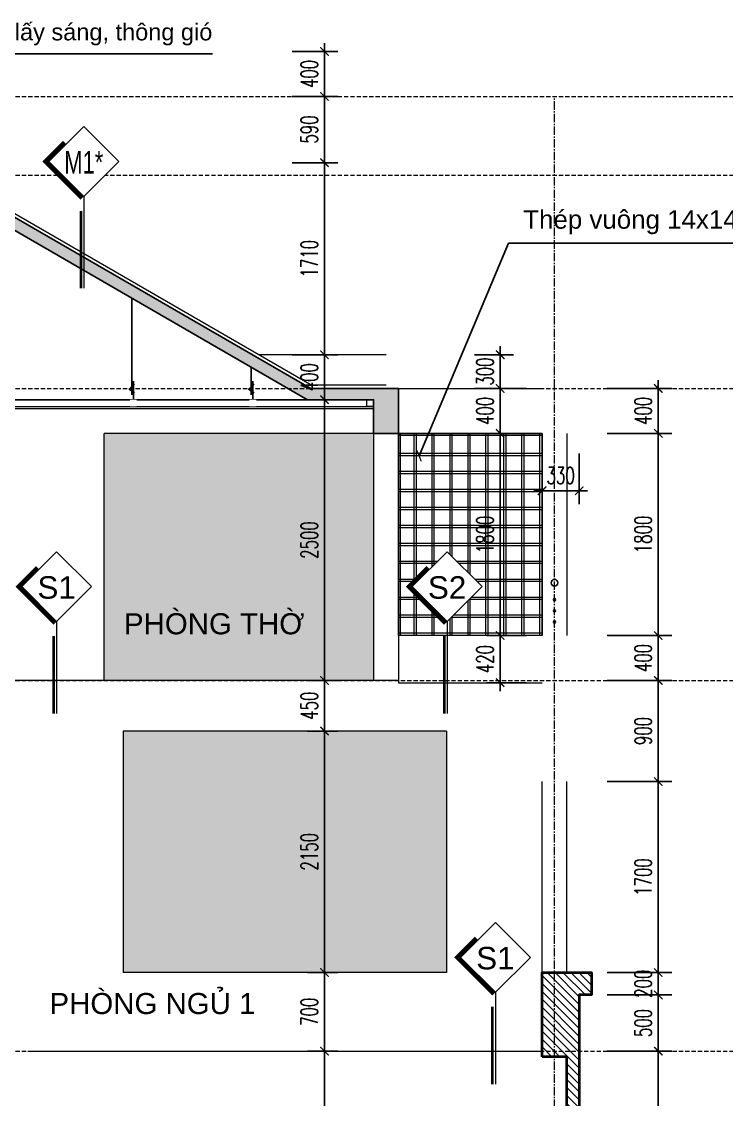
# Model space of a CAD drawing. Header units: millimetres. Extents: x -229618 to 2906, y -178063 to 96806.
# Drawn here: x -44688 to -38412, y -147935 to -138339 of the extents above; entities that cross this region are included whole.
import ezdxf
from ezdxf.enums import TextEntityAlignment as Align

# ---------------------------------------------------------------- set-up
doc = ezdxf.new("R2010")
doc.units = ezdxf.units.MM
doc.header["$LTSCALE"] = 200
doc.header["$MEASUREMENT"] = 0
doc.set_wipeout_variables(frame=1)
doc.header["$PDMODE"] = 3
doc.header["$PDSIZE"] = 50
doc.linetypes.add('CENTER2', pattern=[1.125, 0.75, -0.125, 0.125, -0.125])
doc.linetypes.add('DASHED2', pattern=[0.375, 0.25, -0.125])
doc.layers.get('0').update_dxf_attribs({"color": 95, "linetype": 'CONTINUOUS'})
doc.layers.get('DEFPOINTS').update_dxf_attribs({"linetype": 'CONTINUOUS'})
for name, color, linetype, lineweight in [('cat', 1, 'CONTINUOUS', 40), ('hatch', 250, 'CONTINUOUS', 5), ('nho', 252, 'CONTINUOUS', 15), ('thay', 7, 'CONTINUOUS', 18), ('tim', 18, 'CENTER2', 9)]:
    doc.layers.add(name, color=color, linetype=linetype, lineweight=lineweight)
for name, color, linetype in [('COT', 2, 'CONTINUOUS'), ('DIM', 251, 'CONTINUOUS'), ('Net manh', 251, 'CONTINUOUS'), ('TEXT', 33, 'CONTINUOUS')]:
    doc.layers.add(name, color=color, linetype=linetype)
doc.styles.add('Aria H iso', font='Vharial_0.ttf')
doc.styles.add('Arial iso', font='vnarial_0.ttf')
doc.styles.add('CHU HOA Day', font='Vharial_0.ttf')
doc.styles.add('Scale', font='vnsimli.shx', dxfattribs={"width": 0.65, "bigfont": 'bigfont.shx'})
doc.dimstyles.new('Scale', dxfattribs={"dimscale": 75, "dimtxt": 2, "dimasz": 1, "dimexe": 1.6, "dimexo": 0, "dimgap": 0.8, "dimtad": 1, "dimdec": 0, "dimzin": 0, "dimdsep": 46, "dimtxsty": 'Scale', "dimblk": 'ARCHTICK', "dimcen": 0.1, "dimdle": 1, "dimclrd": 256, "dimclre": 256, "dimclrt": 3, "dimadec": 0, "dimazin": 0, "dimtfac": 1, "dimtdec": 0, "dimtix": 1, "dimtmove": 2, "dimatfit": 3, "dimldrblk": 'ARCHTICK', "dimfxl": 0, "dimtolj": 1, "dimtzin": 0, "dimarcsym": 0})
pattern_1 = [(50, (-203061.24, -169465.87), (107.589027, -9.41282), [11.25, -123.75]), (355, (-203061.24, -169465.87), (-20.8127, 112.82882), [9, -99]), (100.4514, (-203052.27, -169466.66), (86.77641, 103.41593), [9.56103, -105.17132]), (46.1842, (-203061.24, -169435.87), (160.08616, -24.82785), [16.875, -185.625]), (96.6356, (-203047.9, -169437.94), (140.1994, 146.11768), [14.34154, -157.75695]), (351.1842, (-203061.24, -169435.87), (140.1993, 146.11779), [13.5, -148.5]), (21, (-203046.24, -169443.37), (89.53606, -60.392834), [11.25, -123.75]), (326, (-203046.24, -169443.37), (36.4973, 108.77251), [9, -99]), (71.4514, (-203038.78, -169448.41), (126.033394, 48.379575), [9.56103, -105.17132]), (37.5, (-203061.238, -169465.873), (1.823978, 49.934078), [0, -97.8, 0, -100.5, 0, -99.375]), (7.5, (-203061.24, -169465.873), (39.46043, 59.161757), [0, -57.3, 0, -95.55, 0, -37.875]), (327.5, (-203094.69, -169465.873), (80.073365, -3.383231), [0, -37.5, 0, -117, 0, -155.25]), (317.5, (-203109.69, -169465.87), (87.477925, 15.015747), [0, -48.75, 0, -77.7, 0, -110.25])]

# ---------------------------------------------------------------- blocks, each defined once
blk = doc.blocks.new('_ArchTick')
at = {"color": 0, "linetype": 'ByBlock', "const_width": 0.15}
blk.add_lwpolyline([(-0.5, -0.5), (0.5, 0.5)], dxfattribs=at)
blk = doc.blocks.new('*D223')
at = {"layer": 'DEFPOINTS', "color": 0, "linetype": 'Continuous'}
for p in [(-42140.9, -147504.9), (-41991.1, -147504.9), (-42140.9, -150804.9)]:
    blk.add_point(p, dxfattribs=at)
at = {"layer": 'DIM', "linetype": 'Continuous', "lineweight": -2}
for p, q in [((-41991.1, -150879.9), (-41991.1, -147429.9)), ((-42140.9, -147504.9), (-41871.1, -147504.9)), ((-42140.9, -150804.9), (-41871.1, -150804.9))]:
    blk.add_line(p, q, dxfattribs=at)
at = {"layer": 'DIM', "linetype": 'Continuous', "lineweight": -2, "xscale": 75, "yscale": 75, "zscale": 75}
for p, rotation in [((-41991.1, -147504.9), 90), ((-41991.1, -150804.9), 270)]:
    blk.add_blockref('_ArchTick', p, dxfattribs=dict(at, rotation=rotation))
at = {"layer": 'DIM', "color": 3, "linetype": 'Continuous', "insert": (-42126.1, -149154.9), "char_height": 150, "attachment_point": 5, "rotation": 90, "style": 'Scale'}
blk.add_mtext('\\A1;3300', dxfattribs=at)
blk = doc.blocks.new('*D224')
at = {"layer": 'DEFPOINTS', "color": 0, "linetype": 'Continuous'}
for p in [(-42140.9, -146804.9), (-41991.1, -146804.9), (-42140.9, -147504.9)]:
    blk.add_point(p, dxfattribs=at)
at = {"layer": 'DIM', "linetype": 'Continuous', "lineweight": -2}
for p, q in [((-42140.9, -146804.9), (-41871.1, -146804.9)), ((-41991.1, -147579.9), (-41991.1, -146729.9)), ((-42140.9, -147504.9), (-41871.1, -147504.9))]:
    blk.add_line(p, q, dxfattribs=at)
at = {"layer": 'DIM', "linetype": 'Continuous', "lineweight": -2, "xscale": 75, "yscale": 75, "zscale": 75}
for p, rotation in [((-41991.1, -146804.9), 90), ((-41991.1, -147504.9), 270)]:
    blk.add_blockref('_ArchTick', p, dxfattribs=dict(at, rotation=rotation))
at = {"layer": 'DIM', "color": 3, "linetype": 'Continuous', "insert": (-42126.1, -147154.9), "char_height": 150, "attachment_point": 5, "rotation": 90, "style": 'Scale'}
blk.add_mtext('\\A1;700', dxfattribs=at)
blk = doc.blocks.new('*D225')
at = {"layer": 'DEFPOINTS', "color": 0, "linetype": 'Continuous'}
for p in [(-42140.9, -144654.9), (-41991.1, -144654.9), (-42140.9, -146804.9)]:
    blk.add_point(p, dxfattribs=at)
at = {"layer": 'DIM', "linetype": 'Continuous', "lineweight": -2}
for p, q in [((-41991.1, -146879.9), (-41991.1, -144579.9)), ((-42140.9, -144654.9), (-41871.1, -144654.9)), ((-42140.9, -146804.9), (-41871.1, -146804.9))]:
    blk.add_line(p, q, dxfattribs=at)
at = {"layer": 'DIM', "linetype": 'Continuous', "lineweight": -2, "xscale": 75, "yscale": 75, "zscale": 75}
for p, rotation in [((-41991.1, -144654.9), 90), ((-41991.1, -146804.9), 270)]:
    blk.add_blockref('_ArchTick', p, dxfattribs=dict(at, rotation=rotation))
at = {"layer": 'DIM', "color": 3, "linetype": 'Continuous', "insert": (-42126.1, -145729.9), "char_height": 150, "attachment_point": 5, "rotation": 90, "style": 'Scale'}
blk.add_mtext('\\A1;2150', dxfattribs=at)
blk = doc.blocks.new('*D226')
at = {"layer": 'DEFPOINTS', "color": 0, "linetype": 'Continuous'}
for p in [(-42140.9, -144204.9), (-41991.1, -144204.9), (-42140.9, -144654.9)]:
    blk.add_point(p, dxfattribs=at)
at = {"layer": 'DIM', "linetype": 'Continuous', "lineweight": -2}
for p, q in [((-41991.1, -144729.9), (-41991.1, -144129.9)), ((-42140.9, -144204.9), (-41871.1, -144204.9)), ((-42140.9, -144654.9), (-41871.1, -144654.9))]:
    blk.add_line(p, q, dxfattribs=at)
at = {"layer": 'DIM', "linetype": 'Continuous', "lineweight": -2, "xscale": 75, "yscale": 75, "zscale": 75}
for p, rotation in [((-41991.1, -144204.9), 90), ((-41991.1, -144654.9), 270)]:
    blk.add_blockref('_ArchTick', p, dxfattribs=dict(at, rotation=rotation))
at = {"layer": 'DIM', "color": 3, "linetype": 'Continuous', "insert": (-42126.1, -144429.9), "char_height": 150, "attachment_point": 5, "rotation": 90, "style": 'Scale'}
blk.add_mtext('\\A1;450', dxfattribs=at)
blk = doc.blocks.new('*D227')
at = {"layer": 'DEFPOINTS', "color": 0, "linetype": 'Continuous'}
for p in [(-42140.9, -141704.9), (-41991.1, -141704.9), (-42140.9, -144204.9)]:
    blk.add_point(p, dxfattribs=at)
at = {"layer": 'DIM', "linetype": 'Continuous', "lineweight": -2}
for p, q in [((-41991.1, -144279.9), (-41991.1, -141629.9)), ((-42140.9, -141704.9), (-41871.1, -141704.9)), ((-42140.9, -144204.9), (-41871.1, -144204.9))]:
    blk.add_line(p, q, dxfattribs=at)
at = {"layer": 'DIM', "linetype": 'Continuous', "lineweight": -2, "xscale": 75, "yscale": 75, "zscale": 75}
for p, rotation in [((-41991.1, -141704.9), 90), ((-41991.1, -144204.9), 270)]:
    blk.add_blockref('_ArchTick', p, dxfattribs=dict(at, rotation=rotation))
at = {"layer": 'DIM', "color": 3, "linetype": 'Continuous', "insert": (-42126.1, -142954.9), "char_height": 150, "attachment_point": 5, "rotation": 90, "style": 'Scale'}
blk.add_mtext('\\A1;2500', dxfattribs=at)
blk = doc.blocks.new('kyhieu1')
at = {"layer": 'cat', "ltscale": 600}
blk.add_line((27.5, -131), (27.5, -816.6), dxfattribs=at)
at = {"color": 15, "linetype": 'Continuous'}
blk.add_wipeout([(0, 0), (311.1, 311.1), (0, 622.3), (-311.1, 311.1)], dxfattribs=at).dxf.layer = 'thay'
at = {"linetype": 'Continuous'}
blk.add_wipeout([(0, 622.3), (-311.1, 311.1), (0, 0), (311.1, 311.1)], dxfattribs=at).dxf.layer = 'DIM'
at = {"layer": 'thay', "ltscale": 600}
blk.add_line((0, 0), (0, -816.6), dxfattribs=at)
at = {"layer": 'thay', "color": 15, "linetype": 'Continuous'}
blk.add_lwpolyline([(0, 0), (311.1, 311.1), (0, 622.3), (-311.1, 311.1)], close=True, dxfattribs=at)
at = {"layer": 'thay', "color": 1, "linetype": 'Continuous', "const_width": 40}
blk.add_lwpolyline([(14.1, -14.1), (339.4, 311.1), (169.7, 480.8)], dxfattribs=at)
at = {"layer": 'TEXT', "style": 'CHU HOA Day'}
blk.add_attdef('N1', text='', height=200, dxfattribs=at).set_placement((0, 304.1), align=Align.MIDDLE)
blk = doc.blocks.new('*D155')
at = {"layer": 'DEFPOINTS', "color": 0, "linetype": 'Continuous'}
for p in [(-40426.6, -143804.9), (-40193.1, -143804.9), (-40193.1, -144224.9)]:
    blk.add_point(p, dxfattribs=at)
at = {"layer": 'DIM', "linetype": 'Continuous', "lineweight": -2}
for p, q in [((-40426.6, -144299.9), (-40426.6, -143729.9)), ((-40193.1, -143804.9), (-40546.6, -143804.9)), ((-40193.1, -144224.9), (-40546.6, -144224.9))]:
    blk.add_line(p, q, dxfattribs=at)
at = {"layer": 'DIM', "linetype": 'Continuous', "lineweight": -2, "xscale": 75, "yscale": 75, "zscale": 75}
for p, rotation in [((-40426.6, -143804.9), 90), ((-40426.6, -144224.9), 270)]:
    blk.add_blockref('_ArchTick', p, dxfattribs=dict(at, rotation=rotation))
at = {"layer": 'DIM', "color": 3, "linetype": 'Continuous', "insert": (-40561.6, -144014.9), "char_height": 150, "attachment_point": 5, "rotation": 90, "style": 'Scale'}
blk.add_mtext('\\A1;420', dxfattribs=at)
blk = doc.blocks.new('*D156')
at = {"layer": 'DEFPOINTS', "color": 0, "linetype": 'Continuous'}
for p in [(-40426.6, -142004.9), (-40193.1, -142004.9), (-40193.1, -143804.9)]:
    blk.add_point(p, dxfattribs=at)
at = {"layer": 'DIM', "linetype": 'Continuous', "lineweight": -2}
for p, q in [((-40193.1, -142004.9), (-40546.6, -142004.9)), ((-40426.6, -143879.9), (-40426.6, -141929.9)), ((-40193.1, -143804.9), (-40546.6, -143804.9))]:
    blk.add_line(p, q, dxfattribs=at)
at = {"layer": 'DIM', "linetype": 'Continuous', "lineweight": -2, "xscale": 75, "yscale": 75, "zscale": 75}
for p, rotation in [((-40426.6, -142004.9), 90), ((-40426.6, -143804.9), 270)]:
    blk.add_blockref('_ArchTick', p, dxfattribs=dict(at, rotation=rotation))
at = {"layer": 'DIM', "color": 3, "linetype": 'Continuous', "insert": (-40561.6, -142904.9), "char_height": 150, "attachment_point": 5, "rotation": 90, "style": 'Scale'}
blk.add_mtext('\\A1;1800', dxfattribs=at)
blk = doc.blocks.new('*D157')
at = {"layer": 'DEFPOINTS', "color": 0, "linetype": 'Continuous'}
for p in [(-40426.6, -141604.9), (-40193.1, -141604.9), (-40193.1, -142004.9)]:
    blk.add_point(p, dxfattribs=at)
at = {"layer": 'DIM', "linetype": 'Continuous', "lineweight": -2}
for p, q in [((-40426.6, -142079.9), (-40426.6, -141529.9)), ((-40193.1, -141604.9), (-40546.6, -141604.9)), ((-40193.1, -142004.9), (-40546.6, -142004.9))]:
    blk.add_line(p, q, dxfattribs=at)
at = {"layer": 'DIM', "linetype": 'Continuous', "lineweight": -2, "xscale": 75, "yscale": 75, "zscale": 75}
for p, rotation in [((-40426.6, -141604.9), 90), ((-40426.6, -142004.9), 270)]:
    blk.add_blockref('_ArchTick', p, dxfattribs=dict(at, rotation=rotation))
at = {"layer": 'DIM', "color": 3, "linetype": 'Continuous', "insert": (-40561.6, -141804.9), "char_height": 150, "attachment_point": 5, "rotation": 90, "style": 'Scale'}
blk.add_mtext('\\A1;400', dxfattribs=at)
blk = doc.blocks.new('*D158')
at = {"layer": 'DEFPOINTS', "color": 0, "linetype": 'Continuous'}
for p in [(-40655, -141304.9), (-40426.6, -141304.9), (-40655, -141604.9)]:
    blk.add_point(p, dxfattribs=at)
at = {"layer": 'DIM', "linetype": 'Continuous', "lineweight": -2}
for p, q in [((-40426.6, -141304.9), (-40426.6, -141229.9)), ((-40655, -141304.9), (-40306.6, -141304.9)), ((-40426.6, -141604.9), (-40426.6, -141304.9)), ((-40655, -141604.9), (-40306.6, -141604.9)), ((-40426.6, -141604.9), (-40426.6, -141679.9))]:
    blk.add_line(p, q, dxfattribs=at)
at = {"layer": 'DIM', "linetype": 'Continuous', "lineweight": -2, "xscale": 75, "yscale": 75, "zscale": 75}
for p, rotation in [((-40426.6, -141304.9), 270), ((-40426.6, -141604.9), 90)]:
    blk.add_blockref('_ArchTick', p, dxfattribs=dict(at, rotation=rotation))
at = {"layer": 'DIM', "color": 3, "linetype": 'Continuous', "insert": (-40561.6, -141454.9), "char_height": 150, "attachment_point": 5, "rotation": 90, "style": 'Scale'}
blk.add_mtext('\\A1;300', dxfattribs=at)
blk = doc.blocks.new('A$C0DF06DEF')
blk.add_line((25.7, 40), (25.7, 150.8))
blk.add_lwpolyline([(33.2, 133), (0, 102.8), (33.2, 80.4)])
blk.add_wipeout([(45.7, 0), (5.7, 0), (5.7, 40), (45.7, 40)]).dxf.layer = 'cat'
blk = doc.blocks.new('*D143')
at = {"layer": 'DEFPOINTS', "color": 0, "linetype": 'Continuous'}
for p in [(-40053.1, -142184.6), (-39723.1, -142184.6), (-40053.1, -142515.4)]:
    blk.add_point(p, dxfattribs=at)
at = {"layer": 'DIM', "linetype": 'Continuous', "lineweight": -2}
for p, q in [((-40053.1, -142184.6), (-40053.1, -142635.4)), ((-39723.1, -142184.6), (-39723.1, -142635.4)), ((-40053.1, -142515.4), (-40128.1, -142515.4)), ((-39723.1, -142515.4), (-40053.1, -142515.4)), ((-39723.1, -142515.4), (-39648.1, -142515.4))]:
    blk.add_line(p, q, dxfattribs=at)
at = {"layer": 'DIM', "linetype": 'Continuous', "lineweight": -2, "xscale": 75, "yscale": 75, "zscale": 75}
for p, rotation in [((-40053.1, -142515.4), 5.037998615438211e-12), ((-39723.1, -142515.4), 180.000000000005)]:
    blk.add_blockref('_ArchTick', p, dxfattribs=dict(at, rotation=rotation))
at = {"layer": 'DIM', "color": 3, "linetype": 'Continuous', "insert": (-39888.1, -142380.4), "char_height": 150, "attachment_point": 5, "style": 'Scale'}
blk.add_mtext('\\A1;330', dxfattribs=at)
blk = doc.blocks.new('*D427')
at = {"layer": 'DEFPOINTS', "color": 0}
for p in [(-42136, -141304.9), (-41991.1, -141304.9), (-42140.9, -141704.9)]:
    blk.add_point(p, dxfattribs=at)
at = {"layer": 'nho', "lineweight": -2}
for p, q in [((-41991.1, -141779.9), (-41991.1, -141229.9)), ((-42136, -141304.9), (-41871.1, -141304.9)), ((-42140.9, -141704.9), (-41871.1, -141704.9))]:
    blk.add_line(p, q, dxfattribs=at)
at = {"layer": 'nho', "lineweight": -2, "xscale": 75, "yscale": 75, "zscale": 75}
for p, rotation in [((-41991.1, -141304.9), 90), ((-41991.1, -141704.9), 270)]:
    blk.add_blockref('_ArchTick', p, dxfattribs=dict(at, rotation=rotation))
at = {"layer": 'nho', "color": 3, "insert": (-42126.1, -141504.9), "char_height": 150, "attachment_point": 5, "rotation": 90, "style": 'Scale'}
blk.add_mtext('\\A1;400', dxfattribs=at)
blk = doc.blocks.new('*D428')
at = {"layer": 'DEFPOINTS', "color": 0}
for p in [(-42279.1, -139594.9), (-41991.1, -139594.9), (-42279.1, -141304.9)]:
    blk.add_point(p, dxfattribs=at)
at = {"layer": 'nho', "lineweight": -2}
for p, q in [((-41991.1, -141379.9), (-41991.1, -139519.9)), ((-42279.1, -139594.9), (-41871.1, -139594.9)), ((-42279.1, -141304.9), (-41871.1, -141304.9))]:
    blk.add_line(p, q, dxfattribs=at)
at = {"layer": 'nho', "lineweight": -2, "xscale": 75, "yscale": 75, "zscale": 75}
for p, rotation in [((-41991.1, -139594.9), 90), ((-41991.1, -141304.9), 270)]:
    blk.add_blockref('_ArchTick', p, dxfattribs=dict(at, rotation=rotation))
at = {"layer": 'nho', "color": 3, "insert": (-42126.1, -140449.9), "char_height": 150, "attachment_point": 5, "rotation": 90, "style": 'Scale'}
blk.add_mtext('\\A1;1710', dxfattribs=at)
blk = doc.blocks.new('*D429')
at = {"layer": 'DEFPOINTS', "color": 0}
for p in [(-42279.1, -139004.9), (-41991.1, -139004.9), (-42279.1, -139594.9)]:
    blk.add_point(p, dxfattribs=at)
at = {"layer": 'nho', "lineweight": -2}
for p, q in [((-41991.1, -139669.9), (-41991.1, -138929.9)), ((-42279.1, -139004.9), (-41871.1, -139004.9)), ((-42279.1, -139594.9), (-41871.1, -139594.9))]:
    blk.add_line(p, q, dxfattribs=at)
at = {"layer": 'nho', "lineweight": -2, "xscale": 75, "yscale": 75, "zscale": 75}
for p, rotation in [((-41991.1, -139004.9), 90), ((-41991.1, -139594.9), 270)]:
    blk.add_blockref('_ArchTick', p, dxfattribs=dict(at, rotation=rotation))
at = {"layer": 'nho', "color": 3, "insert": (-42126.1, -139299.9), "char_height": 150, "attachment_point": 5, "rotation": 90, "style": 'Scale'}
blk.add_mtext('\\A1;590', dxfattribs=at)
blk = doc.blocks.new('*D430')
at = {"layer": 'DEFPOINTS', "color": 0}
for p in [(-42279.1, -138604.9), (-41991.1, -138604.9), (-42279.1, -139004.9)]:
    blk.add_point(p, dxfattribs=at)
at = {"layer": 'nho', "lineweight": -2}
for p, q in [((-41991.1, -139079.9), (-41991.1, -138529.9)), ((-42279.1, -138604.9), (-41871.1, -138604.9)), ((-42279.1, -139004.9), (-41871.1, -139004.9))]:
    blk.add_line(p, q, dxfattribs=at)
at = {"layer": 'nho', "lineweight": -2, "xscale": 75, "yscale": 75, "zscale": 75}
for p, rotation in [((-41991.1, -138604.9), 90), ((-41991.1, -139004.9), 270)]:
    blk.add_blockref('_ArchTick', p, dxfattribs=dict(at, rotation=rotation))
at = {"layer": 'nho', "color": 3, "insert": (-42126.1, -138804.9), "char_height": 150, "attachment_point": 5, "rotation": 90, "style": 'Scale'}
blk.add_mtext('\\A1;400', dxfattribs=at)
blk = doc.blocks.new('*D2964')
at = {"layer": 'DEFPOINTS', "color": 0}
for p in [(-45696.4, -139650.9), (-45233.1, -139918.4), (-45084.4, -140327.2), (-45233.1, -141394.3), (-42604.2, -141437.4)]:
    blk.add_point(p, dxfattribs=at)
at = {"layer": 'DIM', "lineweight": -2}
blk.add_arc((-45233.1, -139918.6), 434.9, 270, 329.98301, dxfattribs=at)
at = {"layer": 'DIM', "lineweight": -2, "xscale": 75, "yscale": 75, "zscale": 75}
for p, rotation in [((-44856.6, -140136.1), 59.98301145812437), ((-45233.1, -140353.4), 180.000000000002)]:
    blk.add_blockref('_ArchTick', p, dxfattribs=dict(at, rotation=rotation))
at = {"layer": 'DIM', "color": 3, "insert": (-45083.2, -140178.3), "char_height": 150, "attachment_point": 5, "rotation": 29.99151, "style": 'Scale'}
blk.add_mtext('\\A1;60°', dxfattribs=at)
blk = doc.blocks.new('*D2972')
at = {"layer": 'DEFPOINTS', "color": 0}
for p in [(-39473.3, -147504.9), (-39018.9, -147504.9), (-39473.3, -149504.9)]:
    blk.add_point(p, dxfattribs=at)
at = {"layer": 'DIM', "lineweight": -2}
for p, q in [((-39018.9, -149579.9), (-39018.9, -147429.9)), ((-39473.3, -147504.9), (-38898.9, -147504.9)), ((-39473.3, -149504.9), (-38898.9, -149504.9))]:
    blk.add_line(p, q, dxfattribs=at)
at = {"layer": 'DIM', "lineweight": -2, "xscale": 75, "yscale": 75, "zscale": 75}
for p, rotation in [((-39018.9, -147504.9), 90), ((-39018.9, -149504.9), 270)]:
    blk.add_blockref('_ArchTick', p, dxfattribs=dict(at, rotation=rotation))
at = {"layer": 'DIM', "color": 3, "insert": (-39153.9, -148504.9), "char_height": 150, "attachment_point": 5, "rotation": 90, "style": 'Scale'}
blk.add_mtext('\\A1;2000', dxfattribs=at)
blk = doc.blocks.new('*D2973')
at = {"layer": 'DEFPOINTS', "color": 0}
for p in [(-39473.3, -147004.9), (-39018.9, -147004.9), (-39473.3, -147504.9)]:
    blk.add_point(p, dxfattribs=at)
at = {"layer": 'DIM', "lineweight": -2}
for p, q in [((-39473.3, -147004.9), (-38898.9, -147004.9)), ((-39018.9, -147579.9), (-39018.9, -146929.9)), ((-39473.3, -147504.9), (-38898.9, -147504.9))]:
    blk.add_line(p, q, dxfattribs=at)
at = {"layer": 'DIM', "lineweight": -2, "xscale": 75, "yscale": 75, "zscale": 75}
for p, rotation in [((-39018.9, -147004.9), 90), ((-39018.9, -147504.9), 270)]:
    blk.add_blockref('_ArchTick', p, dxfattribs=dict(at, rotation=rotation))
at = {"layer": 'DIM', "color": 3, "insert": (-39153.9, -147254.9), "char_height": 150, "attachment_point": 5, "rotation": 90, "style": 'Scale'}
blk.add_mtext('\\A1;500', dxfattribs=at)
blk = doc.blocks.new('*D2974')
at = {"layer": 'DEFPOINTS', "color": 0}
for p in [(-39473.3, -146804.9), (-39018.9, -146804.9), (-39473.3, -147004.9)]:
    blk.add_point(p, dxfattribs=at)
at = {"layer": 'DIM', "lineweight": -2}
for p, q in [((-39473.3, -146804.9), (-38898.9, -146804.9)), ((-39018.9, -146804.9), (-39018.9, -146729.9)), ((-39018.9, -147004.9), (-39018.9, -146804.9)), ((-39473.3, -147004.9), (-38898.9, -147004.9)), ((-39018.9, -147004.9), (-39018.9, -147079.9))]:
    blk.add_line(p, q, dxfattribs=at)
at = {"layer": 'DIM', "lineweight": -2, "xscale": 75, "yscale": 75, "zscale": 75}
for p, rotation in [((-39018.9, -146804.9), 270), ((-39018.9, -147004.9), 90)]:
    blk.add_blockref('_ArchTick', p, dxfattribs=dict(at, rotation=rotation))
at = {"layer": 'DIM', "color": 3, "insert": (-39153.9, -146904.9), "char_height": 150, "attachment_point": 5, "rotation": 90, "style": 'Scale'}
blk.add_mtext('\\A1;200', dxfattribs=at)
blk = doc.blocks.new('*D2975')
at = {"layer": 'DEFPOINTS', "color": 0}
for p in [(-39473.3, -145104.9), (-39018.9, -145104.9), (-39473.3, -146804.9)]:
    blk.add_point(p, dxfattribs=at)
at = {"layer": 'DIM', "lineweight": -2}
for p, q in [((-39018.9, -146879.9), (-39018.9, -145029.9)), ((-39473.3, -145104.9), (-38898.9, -145104.9)), ((-39473.3, -146804.9), (-38898.9, -146804.9))]:
    blk.add_line(p, q, dxfattribs=at)
at = {"layer": 'DIM', "lineweight": -2, "xscale": 75, "yscale": 75, "zscale": 75}
for p, rotation in [((-39018.9, -145104.9), 90), ((-39018.9, -146804.9), 270)]:
    blk.add_blockref('_ArchTick', p, dxfattribs=dict(at, rotation=rotation))
at = {"layer": 'DIM', "color": 3, "insert": (-39153.9, -145954.9), "char_height": 150, "attachment_point": 5, "rotation": 90, "style": 'Scale'}
blk.add_mtext('\\A1;1700', dxfattribs=at)
blk = doc.blocks.new('*D2976')
at = {"layer": 'DEFPOINTS', "color": 0}
for p in [(-39473.3, -144204.9), (-39018.9, -144204.9), (-39473.3, -145104.9)]:
    blk.add_point(p, dxfattribs=at)
at = {"layer": 'DIM', "lineweight": -2}
for p, q in [((-39018.9, -145179.9), (-39018.9, -144129.9)), ((-39473.3, -144204.9), (-38898.9, -144204.9)), ((-39473.3, -145104.9), (-38898.9, -145104.9))]:
    blk.add_line(p, q, dxfattribs=at)
at = {"layer": 'DIM', "lineweight": -2, "xscale": 75, "yscale": 75, "zscale": 75}
for p, rotation in [((-39018.9, -144204.9), 90), ((-39018.9, -145104.9), 270)]:
    blk.add_blockref('_ArchTick', p, dxfattribs=dict(at, rotation=rotation))
at = {"layer": 'DIM', "color": 3, "insert": (-39153.9, -144654.9), "char_height": 150, "attachment_point": 5, "rotation": 90, "style": 'Scale'}
blk.add_mtext('\\A1;900', dxfattribs=at)
blk = doc.blocks.new('*D2977')
at = {"layer": 'DEFPOINTS', "color": 0}
for p in [(-39473.3, -143804.9), (-39018.9, -143804.9), (-39473.3, -144204.9)]:
    blk.add_point(p, dxfattribs=at)
at = {"layer": 'DIM', "lineweight": -2}
for p, q in [((-39018.9, -144279.9), (-39018.9, -143729.9)), ((-39473.3, -143804.9), (-38898.9, -143804.9)), ((-39473.3, -144204.9), (-38898.9, -144204.9))]:
    blk.add_line(p, q, dxfattribs=at)
at = {"layer": 'DIM', "lineweight": -2, "xscale": 75, "yscale": 75, "zscale": 75}
for p, rotation in [((-39018.9, -143804.9), 90), ((-39018.9, -144204.9), 270)]:
    blk.add_blockref('_ArchTick', p, dxfattribs=dict(at, rotation=rotation))
at = {"layer": 'DIM', "color": 3, "insert": (-39153.9, -144004.9), "char_height": 150, "attachment_point": 5, "rotation": 90, "style": 'Scale'}
blk.add_mtext('\\A1;400', dxfattribs=at)
blk = doc.blocks.new('*D2978')
at = {"layer": 'DEFPOINTS', "color": 0}
for p in [(-39473.3, -142004.9), (-39018.9, -142004.9), (-39473.3, -143804.9)]:
    blk.add_point(p, dxfattribs=at)
at = {"layer": 'DIM', "lineweight": -2}
for p, q in [((-39473.3, -142004.9), (-38898.9, -142004.9)), ((-39018.9, -143879.9), (-39018.9, -141929.9)), ((-39473.3, -143804.9), (-38898.9, -143804.9))]:
    blk.add_line(p, q, dxfattribs=at)
at = {"layer": 'DIM', "lineweight": -2, "xscale": 75, "yscale": 75, "zscale": 75}
for p, rotation in [((-39018.9, -142004.9), 90), ((-39018.9, -143804.9), 270)]:
    blk.add_blockref('_ArchTick', p, dxfattribs=dict(at, rotation=rotation))
at = {"layer": 'DIM', "color": 3, "insert": (-39153.9, -142904.9), "char_height": 150, "attachment_point": 5, "rotation": 90, "style": 'Scale'}
blk.add_mtext('\\A1;1800', dxfattribs=at)
blk = doc.blocks.new('*D2979')
at = {"layer": 'DEFPOINTS', "color": 0}
for p in [(-39473.3, -141604.9), (-39018.9, -141604.9), (-39473.3, -142004.9)]:
    blk.add_point(p, dxfattribs=at)
at = {"layer": 'DIM', "lineweight": -2}
for p, q in [((-39018.9, -142079.9), (-39018.9, -141529.9)), ((-39473.3, -141604.9), (-38898.9, -141604.9)), ((-39473.3, -142004.9), (-38898.9, -142004.9))]:
    blk.add_line(p, q, dxfattribs=at)
at = {"layer": 'DIM', "lineweight": -2, "xscale": 75, "yscale": 75, "zscale": 75}
for p, rotation in [((-39018.9, -141604.9), 90), ((-39018.9, -142004.9), 270)]:
    blk.add_blockref('_ArchTick', p, dxfattribs=dict(at, rotation=rotation))
at = {"layer": 'DIM', "color": 3, "insert": (-39153.9, -141804.9), "char_height": 150, "attachment_point": 5, "rotation": 90, "style": 'Scale'}
blk.add_mtext('\\A1;400', dxfattribs=at)

msp = doc.modelspace()

# ---------------------------------------------------------------- hatches: boundary and pattern name
at = {"layer": 'hatch', "linetype": 'Continuous'}
h = msp.add_hatch(dxfattribs=at)
h.set_pattern_fill('AR-CONC,_O', color=256, scale=15)
h.set_pattern_definition(pattern_1)
h.paths.add_polyline_path([(-41553.1, -142004.9), (-43953.1, -142004.9), (-43953.1, -144204.9), (-41553.1, -144204.9)])
h.paths.add_polyline_path([(-42238.6, -143164.2), (-42238.6, -142745.6), (-42013.6, -142745.6), (-42013.6, -143164.2)], flags=24)
h = msp.add_hatch(dxfattribs=at)
h.set_pattern_fill('AR-CONC,_O', color=256, scale=15)
h.set_pattern_definition(pattern_1)
h.paths.add_polyline_path([(-40903.1, -144654.9), (-43783.1, -144654.9), (-43783.1, -146804.9), (-40903.1, -146804.9)])
h.paths.add_polyline_path([(-42238.6, -145929.9), (-42238.6, -145529.9), (-42013.6, -145529.9), (-42013.6, -145929.9)], flags=24)
h = msp.add_hatch(dxfattribs=at)
h.set_pattern_fill('ANSI31', color=256, scale=400, style=0)
h.set_pattern_definition([(135, (-39613.114, -151584.865), (35.35534, 35.35534), [])])
h.paths.add_polyline_path([(-40053.1, -147554.9), (-40053.1, -146804.9), (-39613.1, -146804.9), (-39613.1, -147004.9), (-39723.1, -147004.9), (-39723.1, -151584.9), (-39833.1, -151584.9), (-39833.1, -151134.9), (-40053.1, -151134.9), (-40053.1, -148104.9), (-39833.1, -148104.9), (-39833.1, -147554.9)])

# ---------------------------------------------------------------- linework, layer by layer
at = {"layer": 'cat', "linetype": 'Continuous'}
msp.add_lwpolyline([(-40053.1, -147554.9), (-40053.1, -146804.9), (-39613.1, -146804.9), (-39613.1, -147004.9), (-39723.1, -147004.9), (-39723.1, -151584.9), (-39833.1, -151584.9), (-39833.1, -151134.9), (-40053.1, -151134.9), (-40053.1, -148104.9), (-39833.1, -148104.9), (-39833.1, -147554.9)], close=True, dxfattribs=at)
at = {"layer": 'hatch', "color": 251, "linetype": 'DASHED2', "ltscale": 0.75}
for p, q in [((-59254.3, -139004.9), (-32477.7, -139004.9)), ((-59254.3, -139704.9), (-32477.7, -139704.9)), ((-59254.3, -141604.9), (-32477.7, -141604.9)), ((-59254.3, -144204.9), (-32477.7, -144204.9)), ((-59254.3, -147504.9), (-32477.7, -147504.9))]:
    msp.add_line(p, q, dxfattribs=at)
at = {"layer": 'Net manh'}
for p, q in [((-43706.4, -141661.8), (-43706.4, -140799.8)), ((-42643, -141661.8), (-42643, -141413.8)), ((-41553.1, -141704.9), (-45233.1, -141704.9))]:
    msp.add_line(p, q, dxfattribs=at)
at = {"layer": 'nho', "linetype": 'Continuous'}
for p, q in [((-40053.1, -142004.9), (-41333.1, -142004.9)), ((-41333.1, -143804.9), (-41333.1, -142004.9)), ((-41313.1, -143804.9), (-41313.1, -142004.9)), ((-41193.1, -143804.9), (-41193.1, -142004.9)), ((-41173.1, -143804.9), (-41173.1, -142004.9)), ((-41033.1, -143804.9), (-41033.1, -142004.9)), ((-41013.1, -143804.9), (-41013.1, -142004.9)), ((-40873.1, -143804.9), (-40873.1, -142004.9)), ((-40853.1, -143804.9), (-40853.1, -142004.9)), ((-40713.1, -143804.9), (-40713.1, -142004.9)), ((-40693.1, -143804.9), (-40693.1, -142004.9)), ((-40553.1, -143804.9), (-40553.1, -142004.9)), ((-40533.1, -143804.9), (-40533.1, -142004.9)), ((-40393.1, -143804.9), (-40393.1, -142004.9)), ((-40373.1, -143804.9), (-40373.1, -142004.9)), ((-40233.1, -143804.9), (-40233.1, -142004.9)), ((-40213.1, -143804.9), (-40213.1, -142004.9)), ((-40073.1, -143804.9), (-40073.1, -142004.9)), ((-40053.1, -143804.9), (-40053.1, -142004.9)), ((-40053.1, -142024.9), (-41333.1, -142024.9)), ((-40053.1, -142184.9), (-41333.1, -142184.9)), ((-40053.1, -142204.9), (-41333.1, -142204.9)), ((-40053.1, -142344.9), (-41333.1, -142344.9)), ((-40053.1, -142364.9), (-41333.1, -142364.9)), ((-40053.1, -142504.9), (-41333.1, -142504.9)), ((-40053.1, -142524.9), (-41333.1, -142524.9)), ((-40053.1, -142664.9), (-41333.1, -142664.9)), ((-40053.1, -142684.9), (-41333.1, -142684.9)), ((-40053.1, -142824.9), (-41333.1, -142824.9)), ((-40053.1, -142844.9), (-41333.1, -142844.9)), ((-40053.1, -142984.9), (-41333.1, -142984.9)), ((-40053.1, -143004.9), (-41333.1, -143004.9)), ((-40053.1, -143144.9), (-41333.1, -143144.9)), ((-40053.1, -143164.9), (-41333.1, -143164.9)), ((-40053.1, -143304.9), (-41333.1, -143304.9)), ((-40053.1, -143324.9), (-41333.1, -143324.9)), ((-40053.1, -143464.9), (-41333.1, -143464.9)), ((-40053.1, -143484.9), (-41333.1, -143484.9)), ((-40053.1, -143624.9), (-41333.1, -143624.9)), ((-40053.1, -143644.9), (-41333.1, -143644.9)), ((-40053.1, -143784.9), (-41333.1, -143784.9)), ((-40053.1, -143804.9), (-41333.1, -143804.9))]:
    msp.add_line(p, q, dxfattribs=at)
at = {"layer": 'TEXT', "linetype": 'Continuous'}
for centre, radius in [((-39943.1, -143334.9), 30), ((-39943.1, -143484.9), 10), ((-39943.1, -143584.9), 10), ((-39943.1, -143684.9), 10)]:
    msp.add_circle(centre, radius, dxfattribs=at)
at = {"layer": 'thay', "linetype": 'Continuous'}
for p, q in [((-45343.1, -139704.9), (-42104.2, -141574.9)), ((-41443.1, -141304.9), (-42571.8, -141304.9)), ((-41443.1, -141574.9), (-42104.2, -141574.9)), ((-41333.1, -141604.9), (-40053.1, -141604.9)), ((-41553.1, -141704.9), (-41553.1, -144204.9)), ((-45233.1, -141764.9), (-41553.1, -141764.9)), ((-45233.1, -141784.9), (-41553.1, -141784.9)), ((-43953.1, -144204.9), (-43953.1, -142004.9)), ((-41553.1, -142004.9), (-43953.1, -142004.9)), ((-41333.1, -142004.9), (-41333.1, -144204.9)), ((-41333.1, -142004.9), (-40053.1, -142004.9)), ((-40053.1, -142004.9), (-40053.1, -143804.9)), ((-39833.1, -142004.9), (-39833.1, -143804.9)), ((-40053.1, -143804.9), (-41333.1, -143804.9)), ((-41333.1, -144204.9), (-45343.1, -144204.9)), ((-41333.1, -144204.9), (-41333.1, -144224.9)), ((-41333.1, -144224.9), (-40053.1, -144224.9)), ((-40903.1, -144654.9), (-43783.1, -144654.9)), ((-43783.1, -144654.9), (-43783.1, -146804.9)), ((-40903.1, -144654.9), (-40903.1, -146804.9)), ((-40053.1, -146804.9), (-40053.1, -145104.9)), ((-39833.1, -146804.9), (-39833.1, -145104.9)), ((-40903.1, -146804.9), (-43783.1, -146804.9)), ((-44633.1, -147504.9), (-40053.1, -147504.9))]:
    msp.add_line(p, q, dxfattribs=at)
msp.add_lwpolyline([(-41613.1, -141704.9), (-41553.1, -141704.9), (-41553.1, -141764.9), (-41613.1, -141764.9)], close=True, dxfattribs=at)
at = {"layer": 'tim', "ltscale": 0.5}
msp.add_line((-39943.1, -153410.8), (-39943.1, -139004.9), dxfattribs=at)

# ---------------------------------------------------------------- texts
at = {"layer": 'TEXT'}
for s, height, style, p in [('M¸i kÝnh lÊy s¸ng, th«ng giã', 150, 'Arial iso', (-45598.3, -138506.2)), ('ThÐp vu«ng 14x14, a=150 s¬n tÜnh ®iÖn mµu ghi s¸ng', 165, 'Arial iso', (-40221.4, -140182.8)), ('phßng thê', 187.5, 'Aria H iso', (-43776.1, -143793.7)), ('phßng ngñ 1', 187.5, 'Aria H iso', (-44439.3, -147174.7))]:
    msp.add_text(s, height=height, dxfattribs=dict(at, style=style)).set_placement(p)

# ---------------------------------------------------------------- dimensions: what is measured, and where the dimension line sits
at = {"layer": 'DIM', "linetype": 'Continuous'}
for base, p1, p2, angle, picture, middle in [((-40426.6, -141304.9), (-40655, -141604.9), (-40655, -141304.9), 90, '*D158', (-40561.6, -141454.9)), ((-40426.6, -141604.9), (-40193.1, -142004.9), (-40193.1, -141604.9), 90, '*D157', (-40561.6, -141804.9)), ((-41991.1, -141704.9), (-42140.9, -144204.9), (-42140.9, -141704.9), 270, '*D227', (-42126.1, -142954.9)), ((-40426.6, -142004.9), (-40193.1, -143804.9), (-40193.1, -142004.9), 90, '*D156', (-40561.6, -142904.9)), ((-40426.6, -143804.9), (-40193.1, -144224.9), (-40193.1, -143804.9), 90, '*D155', (-40561.6, -144014.9)), ((-41991.1, -144204.9), (-42140.9, -144654.9), (-42140.9, -144204.9), 270, '*D226', (-42126.1, -144429.9)), ((-41991.1, -144654.9), (-42140.9, -146804.9), (-42140.9, -144654.9), 270, '*D225', (-42126.1, -145729.9)), ((-41991.1, -146804.9), (-42140.9, -147504.9), (-42140.9, -146804.9), 270, '*D224', (-42126.1, -147154.9)), ((-41991.1, -147504.9), (-42140.9, -150804.9), (-42140.9, -147504.9), 270, '*D223', (-42126.1, -149154.9))]:
    dim = msp.add_linear_dim(base=base, p1=p1, p2=p2, angle=angle, dimstyle='Scale', override={"dimfxl": 70}, dxfattribs=at)
    dim.commit()
    dim.dimension.update_dxf_attribs({"geometry": picture, "text_midpoint": middle})
at = {"layer": 'DIM'}
for base, p1, p2, picture, middle in [((-39018.9, -141604.9), (-39473.3, -142004.9), (-39473.3, -141604.9), '*D2979', (-39153.9, -141804.9)), ((-39018.9, -142004.9), (-39473.3, -143804.9), (-39473.3, -142004.9), '*D2978', (-39153.9, -142904.9)), ((-39018.9, -143804.9), (-39473.3, -144204.9), (-39473.3, -143804.9), '*D2977', (-39153.9, -144004.9)), ((-39018.9, -144204.9), (-39473.3, -145104.9), (-39473.3, -144204.9), '*D2976', (-39153.9, -144654.9)), ((-39018.9, -145104.9), (-39473.3, -146804.9), (-39473.3, -145104.9), '*D2975', (-39153.9, -145954.9)), ((-39018.9, -146804.9), (-39473.3, -147004.9), (-39473.3, -146804.9), '*D2974', (-39153.9, -146904.9)), ((-39018.9, -147004.9), (-39473.3, -147504.9), (-39473.3, -147004.9), '*D2973', (-39153.9, -147254.9)), ((-39018.9, -147504.9), (-39473.3, -149504.9), (-39473.3, -147504.9), '*D2972', (-39153.9, -148504.9))]:
    dim = msp.add_linear_dim(base=base, p1=p1, p2=p2, angle=90, dimstyle='Scale', dxfattribs=at)
    dim.commit()
    dim.dimension.update_dxf_attribs({"geometry": picture, "text_midpoint": middle})
at = {"layer": 'DIM', "linetype": 'Continuous'}
dim = msp.add_aligned_dim(p1=(-39723.1, -142184.6), p2=(-40053.1, -142184.6), distance=330.8, dimstyle='Scale', override={"dimfxl": 70}, dxfattribs=at)
dim.commit()
dim.dimension.update_dxf_attribs({"geometry": '*D143', "text_midpoint": (-39888.1, -142380.4)})
at = {"layer": 'nho'}
for base, p1, p2, picture, middle in [((-41991.1, -138604.9), (-42279.1, -139004.9), (-42279.1, -138604.9), '*D430', (-42126.1, -138804.9)), ((-41991.1, -139004.9), (-42279.1, -139594.9), (-42279.1, -139004.9), '*D429', (-42126.1, -139299.9)), ((-41991.1, -139594.9), (-42279.1, -141304.9), (-42279.1, -139594.9), '*D428', (-42126.1, -140449.9)), ((-41991.1, -141304.9), (-42140.9, -141704.9), (-42136, -141304.9), '*D427', (-42126.1, -141504.9))]:
    dim = msp.add_linear_dim(base=base, p1=p1, p2=p2, angle=270, dimstyle='Scale', dxfattribs=at)
    dim.commit()
    dim.dimension.update_dxf_attribs({"geometry": picture, "text_midpoint": middle})

# ---------------------------------------------------------------- leaders
at = {"layer": 'DIM'}
msp.add_leader([(-45905, -139053.7), (-45733.1, -138625.6), (-42989.4, -138625.6)], dimstyle='Scale', dxfattribs=at)
msp.add_leader([(-41149.2, -142204.9), (-40353.7, -140311.2), (-34767.9, -140311.2)], dimstyle='Scale', override={"dimgap": 0.7, "dimtad": 0, "dimfxl": 70}, dxfattribs=at)

# ---------------------------------------------------------------- next in the draw order: block references
at = {"layer": 'DIM', "linetype": 'Continuous'}
ref = msp.add_blockref('kyhieu1', (-44134.1, -139895.7), dxfattribs=dict(at, xscale=-1))
ref.add_attrib('N1', 'm1*', dxfattribs={"layer": 'TEXT', "height": 200, "style": 'CHU HOA Day', "width": 0.7}).set_placement((-44134.1, -139591.7), align=Align.MIDDLE)
ref = msp.add_blockref('kyhieu1', (-44375.7, -143680.8), dxfattribs=dict(at, xscale=-1))
ref.add_attrib('N1', 's1', dxfattribs={"layer": 'TEXT', "height": 200, "style": 'CHU HOA Day'}).set_placement((-44375.7, -143376.7), align=Align.MIDDLE)
ref = msp.add_blockref('kyhieu1', (-40899.3, -143680.8), dxfattribs=dict(at, xscale=-1))
ref.add_attrib('N1', 's2', dxfattribs={"layer": 'TEXT', "height": 200, "style": 'CHU HOA Day'}).set_placement((-40899.3, -143376.7), align=Align.MIDDLE)
ref = msp.add_blockref('kyhieu1', (-40469.1, -146980.8), dxfattribs=dict(at, xscale=-1))
ref.add_attrib('N1', 's1', dxfattribs={"layer": 'TEXT', "height": 200, "style": 'CHU HOA Day'}).set_placement((-40469.1, -146676.7), align=Align.MIDDLE)
at = {"layer": 'Net manh', "xscale": 1.5, "yscale": 1.5, "zscale": 1.5}
for p in [(-43731.1, -141764.9), (-42667.6, -141764.9)]:
    msp.add_blockref('A$C0DF06DEF', p, dxfattribs=at)

# ---------------------------------------------------------------- next in the draw order: hatches: boundary and pattern name
at = {"layer": 'hatch', "linetype": 'Continuous', "lineweight": -3}
h = msp.add_hatch(dxfattribs=at)
h.set_pattern_fill('BT', color=251, scale=225, style=0)
h.set_pattern_definition([(180, (-41520.53, -142026), (2e-10, 225), [0, -225]), (180, (-41361.57, -141928.72), (2e-10, 225), [0, -225]), (180, (-41368.62, -141968.33), (2e-10, 225), [0, -225]), (180, (-41447.87, -141949.85), (2e-10, 225), [0, -225]), (180, (-41405.17, -141885.14), (2e-10, 225), [0, -225]), (180, (-41393.72, -141913.75), (2e-10, 225), [0, -225]), (180, (-41413.97, -141865.78), (2e-10, 225), [0, -225]), (180, (-41382.7, -141846.85), (2e-10, 225), [0, -225]), (180, (-41425.86, -141896.15), (2e-10, 225), [0, -225]), (180, (-41353.65, -141895.27), (2e-10, 225), [0, -225]), (180, (-41497.63, -141894.39), (2e-10, 225), [0, -225]), (180, (-41530.21, -141888.22), (2e-10, 225), [0, -225]), (180, (-41513.48, -141911.11), (2e-10, 225), [0, -225]), (180, (-41518.32, -141941.92), (2e-10, 225), [0, -225]), (180, (-41459.76, -141915.07), (2e-10, 225), [0, -225]), (180, (-41458, -141977.14), (2e-10, 225), [0, -225]), (180, (-41458, -141996.5), (2e-10, 225), [0, -225]), (180, (-41351.45, -142000.9), (2e-10, 225), [0, -225]), (180, (-41440.4, -141974.5), (2e-10, 225), [0, -225]), (180, (-41441.27, -142049.33), (2e-10, 225), [0, -225]), (180, (-41417.05, -142001.35), (2e-10, 225), [0, -225]), (180, (-41418.81, -142023.36), (2e-10, 225), [0, -225]), (180, (-41389.75, -142039.64), (2e-10, 225), [0, -225]), (180, (-41404.72, -142009.7), (2e-10, 225), [0, -225]), (180, (-41394.16, -142000.47), (2e-10, 225), [0, -225]), (135, (-41513.1, -142007.38), (2e-10, 225), [18, -300.198]), (45, (-41525.82, -141994.65), (225, -2e-10), [18, -300.198]), (270, (-41513.1, -141981.92), (-225, 2e-10), [25.456, -199.544]), (360, (-41505.28, -142004.51), (-2e-10, -225), [27, -198]), (270, (-41478.28, -142004.51), (-225, 2e-10), [27, -198]), (135, (-41478.28, -142031.51), (2e-10, 225), [38.184, -280.014]), (90, (-41422.02, -141988.95), (225, -2e-10), [37.8, -187.2]), (360, (-41422.02, -141951.15), (-2e-10, -225), [37.8, -187.2]), (225, (-41384.22, -141951.15), (-225, 2e-10), [53.457, -264.741]), (45, (-41390, -142029.41), (225, -2e-10), [15.75, -302.448]), (315, (-41378.86, -142018.27), (-2e-10, -225), [15.75, -302.448]), (180, (-41367.73, -142029.4), (2e-10, 225), [22.274, -202.726]), (180, (-41472.24, -141877.3), (2e-10, 225), [30.938, -194.062]), (90, (-41503.18, -141877.3), (225, -2e-10), [30.938, -194.062]), (315, (-41503.18, -141846.36), (-2e-10, -225), [43.752, -274.446]), (270, (-41446.22, -141872.82), (-225, 2e-10), [28.125, -196.875]), (180, (-41446.22, -141900.94), (2e-10, 225), [28.125, -196.875]), (45, (-41474.35, -141900.94), (225, -2e-10), [39.775, -278.423]), (135, (-41460.53, -141864.15), (2e-10, 225), [19.125, -299.073]), (45, (-41474.06, -141850.63), (225, -2e-10), [19.125, -299.073]), (270, (-41460.53, -141837.1), (-225, 2e-10), [27.047, -197.953]), (45, (-41372.19, -141880.35), (225, -2e-10), [31.82, -286.378]), (180, (-41349.69, -141880.35), (2e-10, 225), [22.5, -202.5]), (270, (-41349.69, -141857.85), (-225, 2e-10), [22.5, -202.5]), (135, (-41333.11, -142054.86), (111.3693, 111.3693), []), (135, (-41411.86, -142054.86), (111.3693, 111.3693), [])])
h.paths.add_polyline_path([(-41553.1, -142004.9), (-41333.1, -142004.9), (-41333.1, -141604.9), (-42112, -141604.9), (-45343.1, -139739.4), (-45453.1, -139739.4), (-45453.1, -140079.8), (-45233.1, -140079.8), (-45233.1, -139918.4), (-42140.9, -141704.9), (-41553.1, -141704.9)])

# ---------------------------------------------------------------- next in the draw order: linework, layer by layer
at = {"layer": 'COT'}
msp.add_lwpolyline([(-41553.1, -142004.9), (-41333.1, -142004.9), (-41333.1, -141604.9), (-42112, -141604.9), (-45343.1, -139739.4), (-45453.1, -139739.4), (-45453.1, -140079.8), (-45233.1, -140079.8), (-45233.1, -139918.4), (-42140.9, -141704.9), (-41553.1, -141704.9)], close=True, dxfattribs=at)

# ---------------------------------------------------------------- next in the draw order: dimensions: what is measured, and where the dimension line sits
at = {"layer": 'DIM'}
dim = msp.add_angular_dim_2l(base=(-45084.4, -140327.2), line1=((-45233.1, -141394.3), (-45233.1, -139918.4)), line2=((-45696.4, -139650.9), (-42604.2, -141437.4)), dimstyle='Scale', dxfattribs=at)
dim.commit()
dim.dimension.update_dxf_attribs({"geometry": '*D2964', "text_midpoint": (-45083.2, -140178.3)})

doc.saveas('drawing.dxf')
